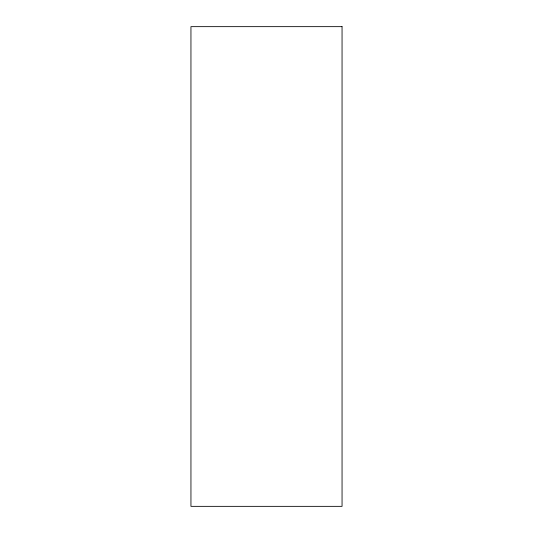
<?xml version="1.0" encoding="UTF-8"?>
<svg xmlns="http://www.w3.org/2000/svg" width="533" height="533" viewBox="0 0 533 533"><rect width="100%" height="100%" fill="white"/><g stroke="black" fill="none" stroke-linecap="round" stroke-linejoin="round"><path stroke-width="0.8" d="M342.053 26.65L190.947 26.65L190.947 506.35L342.053 506.35L342.053 26.65"/></g></svg>
